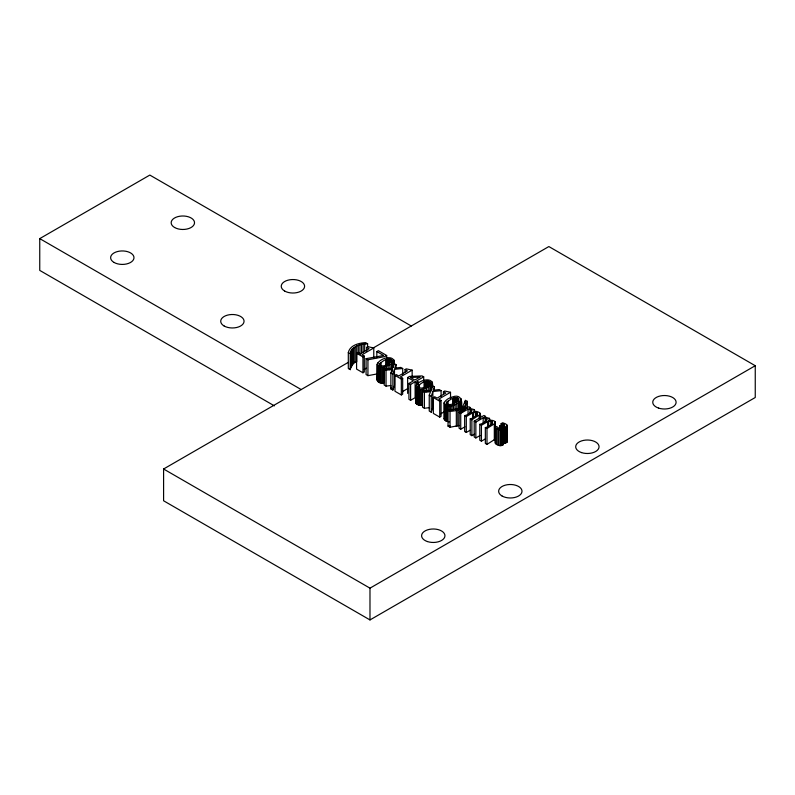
<?xml version="1.0" encoding="UTF-8"?>
<svg xmlns="http://www.w3.org/2000/svg" width="795" height="795" viewBox="0 0 795 795"><rect width="100%" height="100%" fill="white"/><g stroke="black" fill="none" stroke-linecap="round" stroke-linejoin="round"><path stroke-width="1.19" d="M391.905 360.264L391.885 360.751C389.222 363.673 383.091 368.274 379.473 364.647L379.493 364.15C382.196 361.248 388.248 356.697 391.905 360.264L391.905 362.709M430.284 382.425L430.264 382.912C427.601 385.833 421.469 390.425 417.852 386.807L417.872 386.31C420.575 383.409 426.637 378.857 430.284 382.425L430.284 384.869M367.618 343.798L361.536 344.354L356.716 345.865L351.956 349.323L350.416 353.725L348.309 352.622C349.919 345.09 359.042 342.993 365.611 342.635L367.618 343.798L367.529 347.514M348.309 352.622L348.309 368.502C351.44 371.99 351.43 361.308 356.716 361.755L356.716 345.865M507.14 426.209L505.719 427.124L502.937 427.084L502.937 442.974L504.835 443.153L507.14 442.099L507.25 425.504L505.789 423.944L502.678 422.761L501.138 423.656L501.287 426.18M507.14 442.099L507.25 425.504M394.141 360.592L391.418 363.921L383.687 367.27L383.687 383.16C381.352 383.438 377.973 382.822 377.228 380.248L377.228 364.358C379.444 357.82 395.97 353.437 394.141 364.249M377.228 380.248L377.387 363.603M432.52 382.743L429.797 386.082L422.066 389.431L422.066 405.321C419.73 405.599 416.351 404.983 415.606 402.409L415.606 386.519C417.822 379.98 434.348 375.588 432.52 386.41M415.606 402.409L416.272 400.849M449.324 421.887L445.816 420.933L444.166 418.895L444.166 403.005C445.727 399.001 450.765 397.331 454.641 396.308C461.448 394.916 462.839 402.548 461.08 407.785M444.166 418.895L444.832 417.335M461.08 399.229C458.536 404.496 447.943 409.236 444.166 403.005M467.341 401.366C465.711 408.888 456.618 410.995 450.04 411.353C443.968 409.196 459.262 410.3 460.424 407.358C465.005 407.298 463.773 398.096 467.341 401.366L467.341 408.7M480.15 418.12C482.078 413.738 478.56 410.657 474.386 411.532L474.237 409.604L469.457 408.312L470.551 407.676L468.901 406.722L459.083 412.396L460.732 413.35L468.066 409.117C476.473 408.769 468.772 414.95 464.658 415.606L464.658 431.496L466.307 432.45L469.994 430.324M485.109 439.049L481.422 441.175L479.773 440.221L479.773 424.331L481.422 425.285L488.687 421.052C497.153 420.654 489.531 426.885 485.338 427.551L485.338 443.441L486.987 444.395L495.265 439.069L495.265 423.178C495.812 420.346 491.419 420.158 489.491 420.257L489.342 418.329L484.572 417.037L485.666 416.401L484.016 415.447L474.198 421.121L474.198 437.002L475.847 437.956L480.041 435.541M390.951 385.515L386.022 386.102L384.154 385.019L384.154 369.128L386.022 370.212L392.183 369.486L390.862 373.004L390.862 388.894L392.889 390.057L392.889 374.177L394.479 369.337L402.707 368.502L402.707 374.614M392.889 390.057L394.479 385.227L394.479 369.337M429.33 407.676L424.401 408.262L422.533 407.179L422.533 391.289L424.401 392.372L430.562 391.647L429.24 395.155L429.24 411.045L431.268 412.217L431.268 396.327L432.858 391.498L441.086 390.663L441.086 396.775M431.268 412.217L432.858 407.388L432.858 391.498M495.146 421.797L495.007 442.934C496.845 445.289 500.86 446.79 503.354 444.584L503.006 427.044L503.354 428.694C500.86 430.9 496.845 429.399 495.007 427.044C497.153 424.54 498.853 430.93 501.675 427.958L499.558 425.941L499.558 428.376M384.154 369.128L392.432 368.284L394.002 363.484L396.029 364.657L394.727 368.145L400.819 367.419L402.707 368.502M422.533 391.289L430.81 390.444L432.381 385.645L434.418 386.817L433.106 390.295L439.198 389.58L441.086 390.663M390.862 388.894L391.518 387.135M446.72 402.27L446.402 403.294C450.03 406.911 456.151 402.32 458.824 399.398L458.844 398.911C455.297 395.284 449.732 399.945 446.72 402.27L446.72 404.715M377.387 379.493L377.893 362.798M474.645 434.07L471.882 435.67L470.223 434.716L470.223 418.826L471.882 419.78L480.15 414.453M485.338 427.551L486.987 428.505L495.265 423.178M464.658 415.606L466.307 416.56L473.572 412.327C482.038 411.929 474.416 418.16 470.223 418.826M274.394 405.867L39.75 270.399L39.75 238.619L149.828 175.069L411.263 326M373.769 357.75L373.769 347.981L361.973 354.789L364.299 356.12L364.299 372.01L362.957 372.785L356.577 369.099L356.577 353.209L357.919 352.443L360.294 353.815L369.059 348.747L366.684 347.375L366.684 351.042M366.684 347.375L367.886 346.69L373.769 347.981M372.785 348.22L548.858 246.559L755.25 365.72L755.25 397.5L369.983 619.931L163.591 500.771L163.591 469L348.21 362.411M356.577 353.209L362.957 356.895L364.299 356.12M376.84 357.68L376.84 351.569L378.37 350.684L386.678 355.484L386.678 357.929M386.678 355.484L384.72 356.607L367.936 359.767L366.068 358.684L366.068 374.574L367.936 375.657L377.526 373.849M364.12 369.437L366.266 368.194M412.148 376.244L412.148 370.132L400.352 376.939L402.677 378.281L402.677 394.171L401.336 394.946L394.966 391.259L394.966 375.369L396.298 374.604L398.673 375.965L407.438 370.907L405.062 369.536L405.062 371.981M405.062 369.536L406.265 368.85L412.148 370.132M394.966 375.369L401.336 379.056L402.677 378.281M407.646 393.386L407.646 377.506L409.495 376.433L422.085 375.926L423.705 376.86L423.705 381.749M418.081 384.343L418.081 381.898L416.669 382.713L415.119 381.809L415.119 397.699L410.618 400.302L408.928 399.328L408.928 383.438L413.43 380.835L407.646 377.506M408.928 383.438L410.618 384.412L415.119 381.809M423.705 376.86L416.52 381.004L418.081 381.898M402.499 391.597L407.865 388.497M450.526 398.404L450.526 392.293L438.741 399.1L441.056 400.441L441.056 416.332L439.724 417.097L433.345 413.42L433.345 397.53L434.676 396.755L437.051 398.126L445.816 393.068L443.441 391.697L443.441 394.141M443.441 391.697L444.644 391.001L450.526 392.293M433.345 397.53L439.724 401.207L441.056 400.441M440.877 413.748L445.17 411.273M459.202 425.484L450.04 427.243L448.032 426.08L450.02 425.981M459.202 409.604L459.083 428.276L460.732 429.23L464.926 426.816M474.198 421.121L475.847 422.075L483.181 417.842C491.588 417.494 483.887 423.675 479.773 424.331M499.558 425.941L500.78 425.236C504.914 428.565 506.713 423.268 501.138 423.656M163.591 469L369.983 588.161L755.25 365.72M366.068 358.684L383.597 355.484L376.84 351.569M377.228 364.358C377.973 366.932 381.352 367.548 383.687 367.27M415.606 386.519C416.351 389.093 419.73 389.709 422.066 389.431M390.862 373.004L392.889 374.177M429.24 395.155L431.268 396.327M39.75 238.619L301.186 389.56M507.25 441.384L506.822 424.719M506.524 426.786L506.524 442.676M505.719 427.124L505.719 443.014M504.835 427.263L504.835 443.153M504.388 424.55L504.388 426.995M503.921 427.233L503.921 443.123M503.722 424.242L503.722 426.686M503.533 428.147L503.533 444.037M503.364 427.601L503.354 444.584M502.867 423.983L502.867 426.428M502.748 429.201L502.748 445.091M502.092 429.499L502.092 445.389M501.357 429.697L501.357 445.578M500.79 426.647L500.79 429.091M500.611 429.777L500.611 445.667M499.886 429.747L499.886 445.637M498.415 429.439L498.415 445.329M497.044 428.803L497.044 444.693M495.822 427.949L495.822 443.839M495.374 422.224L495.414 427.571M494.907 423.685L494.907 439.565M494.321 424.212L494.321 440.102M492.204 421.678L492.204 424.123M491.598 421.42L491.598 425.087M490.793 421.231L490.793 424.898M489.77 418.915L489.77 421.36M489.342 418.329L489.342 420.774M488.687 421.052L488.687 425.941M488.349 421.271L488.349 426.16M487.882 421.559L487.882 426.448M486.987 428.505L486.987 444.395M486.629 418.468L486.629 420.913M485.993 418.2L485.993 421.857M485.169 418.011L485.169 421.678M483.181 417.842L483.181 422.731M481.422 425.285L481.422 441.175M480.26 413.499L480.309 417.623M480.041 413.072L480.041 417.961M479.802 414.96L479.802 418.627M479.206 415.487L479.206 419.154M477.089 412.953L477.089 415.397M476.483 412.694L476.483 416.361M475.847 422.075L475.847 437.956M475.678 412.506L475.678 416.173M474.655 410.19L474.655 412.635M474.237 409.604L474.237 412.048M473.572 412.327L473.572 417.216M473.244 412.545L473.244 417.435M472.767 412.834L472.767 417.723M471.882 419.78L471.882 435.67M471.515 409.743L471.515 412.188M470.888 409.475L470.888 413.132M470.064 409.286L470.064 412.953M468.066 409.117L468.066 414.006M466.307 416.56L466.307 432.45M465.87 404.993L465.87 408.65M465.323 400.203L465.234 403.92M465.184 405.828L465.184 409.495M464.31 406.642L464.31 410.309M463.237 407.457L463.237 411.124M461.965 408.252L461.965 411.919M460.891 398.514L460.911 407.328M460.732 413.35L460.732 429.23M460.593 408.978L460.593 412.645M460.404 400.799L460.404 408.133M459.55 401.654L459.55 407.765M458.357 402.568L458.357 408.68M457.99 398.017L457.99 401.684M457.781 410.111L457.781 425.991M457.234 397.689L457.234 401.356M456.817 403.522L456.817 409.634M456.439 397.53L456.439 402.419M456.33 410.508L456.33 426.388M455.585 397.53L455.585 402.419M455.108 404.436L455.108 409.326M454.67 397.699L454.67 403.81M453.687 398.007L453.687 402.896M453.508 405.142L453.508 410.031M452.623 398.464L452.623 404.576M452.017 405.639L452.017 410.518M450.626 405.917L450.626 410.806M450.04 411.353L450.04 427.243M449.324 405.997L449.324 410.886M448.012 401.107L448.012 404.774M448.082 405.877L448.032 426.08M447.267 401.694L447.267 405.351M446.919 405.559L446.919 421.449M445.816 405.043L445.816 420.933M444.912 404.407L444.912 420.297M444.326 402.25L444.365 419.611M439.724 401.207L439.724 417.097M434.418 386.817L434.418 390.484M432.331 382.027L432.361 387.175M431.844 384.313L431.844 389.202M430.989 385.168L430.989 391.279M430.016 381.968L430.016 384.412M429.797 386.082L429.797 390.971M429.429 381.53L429.429 385.197M428.684 381.203L428.684 384.869M428.267 387.036L428.267 390.703M427.889 381.043L427.889 385.933M427.034 381.043L427.034 387.155M426.557 387.95L426.557 391.617M426.11 381.212L426.11 387.324M425.136 381.521L425.136 387.632M424.947 388.656L424.947 391.1M424.401 392.372L424.401 408.262M424.063 381.978L424.063 388.089M423.457 389.143L423.457 391.587M420.764 389.51L420.764 405.4M419.531 389.391L419.531 405.281M419.452 384.621L419.452 388.288M418.717 385.197L418.717 388.864M418.359 389.073L418.359 404.963M418.17 385.784L418.17 388.228M417.872 386.31L417.872 388.755M417.266 388.556L417.266 404.446M416.669 382.713L416.669 385.158M416.361 387.92L416.361 403.8M415.765 385.764L415.805 403.125M410.618 384.412L410.618 400.302M401.336 379.056L401.336 394.946M396.029 364.657L396.029 368.323M393.982 361.347L393.982 365.014M393.952 359.867L393.952 364.756M393.465 362.152L393.465 367.042M392.611 363.017L392.611 367.906M392.183 369.486L392.183 371.931M391.637 359.807L391.637 362.252M391.418 363.921L391.418 368.81M391.051 359.38L391.051 361.824M390.305 359.042L390.305 362.709M389.888 364.875L389.888 369.764M389.5 358.883L389.5 363.772M388.656 358.893L388.656 363.782M388.179 365.789L388.179 369.456M387.731 359.052L387.731 363.941M386.758 359.36L386.758 365.471M386.569 366.495L386.569 368.94M386.022 370.212L386.022 386.102M385.684 359.817L385.684 365.929M385.078 366.992L385.078 369.437M382.385 367.36L382.385 383.24M381.073 362.46L381.073 366.127M381.153 367.24L381.153 383.12M380.338 363.047L380.338 365.491M379.98 366.922L379.98 382.802M379.791 363.623L379.791 366.068M378.887 366.406L378.887 382.286M377.983 365.76L377.983 381.65M377.426 365.074L377.426 380.964M369.983 588.161L369.983 619.931M367.936 359.767L367.936 375.657M364.696 343.917L364.696 351.251M363.166 344.086L363.166 352.642M362.957 356.895L362.957 372.785M361.536 344.354L361.536 352.91M359.926 344.732L359.926 354.51M358.297 345.239L358.297 353.795M355.226 346.63L355.226 362.52M353.874 347.504L353.874 363.394M352.801 348.399L352.801 364.289M351.956 349.323L351.956 365.213M351.291 350.267L351.291 366.157M350.824 351.191L350.824 367.081M350.545 352.096L350.416 369.615M350.327 353.785L350.327 369.665M419.949 377.078L414.841 380.03L410.429 377.476L419.949 377.078M658.598 408.103A11.677 6.738 0 0 0 676.108 402.27A11.677 6.738 0 0 0 658.598 396.427A11.677 6.738 0 0 0 658.598 408.103M581.543 452.594A11.677 6.738 0 0 0 599.062 446.75A11.677 6.738 0 0 0 581.543 440.917A11.677 6.738 0 0 0 581.543 452.594M502.072 496.01A11.677 6.738 0 0 0 521.609 492.979A11.677 6.738 0 0 0 507.309 484.731A11.677 6.738 0 0 0 502.072 496.01M427.442 541.564A11.677 6.738 0 0 0 444.952 535.731A11.677 6.738 0 0 0 427.442 529.887A11.677 6.738 0 0 0 427.442 541.564M284.67 291.05A11.677 6.738 0 0 0 304.207 288.029A11.677 6.738 0 0 0 289.907 279.77A11.677 6.738 0 0 0 284.67 291.05M224.13 326A11.677 6.738 0 0 0 243.658 322.979A11.677 6.738 0 0 0 229.367 314.731A11.677 6.738 0 0 0 224.13 326M174.592 227.499A11.677 6.738 0 0 0 194.129 224.478A11.677 6.738 0 0 0 179.829 216.22A11.677 6.738 0 0 0 174.592 227.499M114.053 262.449A11.677 6.738 0 0 0 133.59 259.428A11.677 6.738 0 0 0 119.29 251.17A11.677 6.738 0 0 0 114.053 262.449"/></g></svg>
